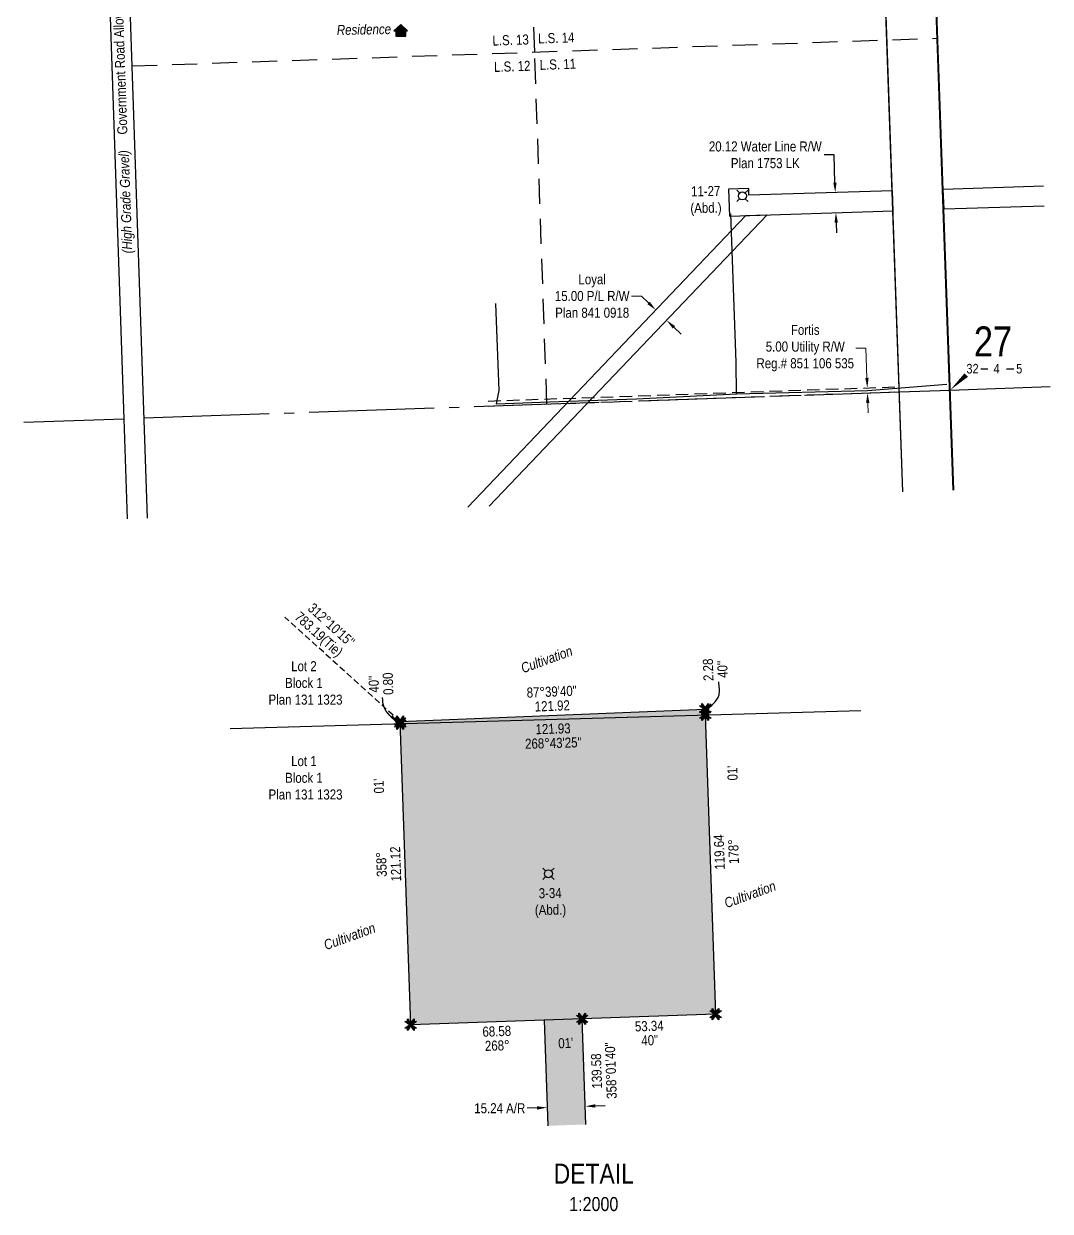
# Model space of a CAD drawing. Extents: x 672217 to 673797, y 5737988 to 5741297.
# Drawn here: x 672529 to 673554, y 5737988 to 5739173 of the extents above; entities that cross this region are included whole.
import ezdxf
from ezdxf.enums import TextEntityAlignment as Align

# ---------------------------------------------------------------- set-up
doc = ezdxf.new("R2010")
doc.units = 0
doc.header["$LTSCALE"] = 5
doc.header["$PDSIZE"] = 0.5
for name, pattern in [('foc-FLOWLINE', [3.75, 2.5, -1.25]), ('foc-LSD', [8, 5, -3]), ('foc-QUARTERLINE', [33, 25, -3, 2, -3]), ('foc-TIELINE', [1.875, 1.25, -0.625])]:
    doc.linetypes.add(name, pattern=pattern)
doc.layers.get('Defpoints').update_dxf_attribs({"color": 9})
for name, color, linetype in [('10', 1, 'Continuous'), ('9', 3, 'Continuous'), ('AS-DRILL-T', 8, 'Continuous'), ('AS-POWER', 104, 'foc-POWER'), ('AS-RESIDENCE', 14, 'Continuous'), ('AS-TELUS', 224, 'foc-TEL'), ('C-RW', 13, 'Continuous'), ('DETAIL-T', 7, 'Continuous'), ('F-EZE', 190, 'foc-FLOWLINE'), ('F-RW', 190, 'Continuous'), ('L-AREAREQUIRED', 7, 'Continuous'), ('L-BD', 7, 'Continuous'), ('L-MON', 1, 'Continuous'), ('L-QSEC', 8, 'foc-QUARTERLINE'), ('L-ROAD-T', 7, 'Continuous'), ('L-SEC', 7, 'Continuous'), ('L-SECLBL', 7, 'Continuous'), ('L-SECTION-LSD', 7, 'foc-LSD'), ('L-TIE', 7, 'foc-TIELINE'), ('L-TITLEDB', 4, 'Continuous'), ('L-TITLEDB-T', 4, 'Continuous'), ('P-PROPOSED', 10, 'Continuous'), ('P-PROPOSED-H', 21, 'Continuous'), ('P-TXT', 4, 'Continuous')]:
    doc.layers.add(name, color=color, linetype=linetype)
for name, color, linetype, lineweight in [('C-RW-T', 13, 'Continuous', 9), ('F-EZE-T', 190, 'Continuous', 9), ('T-TEXT', 48, 'Continuous', 18)]:
    doc.layers.add(name, color=color, linetype=linetype, lineweight=lineweight)
doc.styles.add('100L', font='ARIALN.TTF', dxfattribs={"height": 11})
doc.styles.add('175L', font='ARIALN.TTF', dxfattribs={"height": 20})
doc.styles.add('80CG', font='ARIALN.TTF', dxfattribs={"height": 10})
doc.styles.add('80L', font='ARIALN.TTF', dxfattribs={"height": 10})
doc.styles.add('80LS', font='ARIALNI.TTF', dxfattribs={"height": 10})
doc.styles.add('foc-LtypeFont', font='ARIALN.TTF', dxfattribs={"height": 7.35})
doc.styles.add('SIMPLEX', font='ARIALN.TTF')
doc.styles.get("Standard").update_dxf_attribs({"font": 'ARIALN.TTF'})
doc.linetypes.add('foc-POWER', pattern='A,6,-1,["P",foc-LtypeFont,S=0.2,R=0,X=-0.625,Y=-0.75],-1.24,4', length=12.24)
doc.linetypes.add('foc-TEL', pattern='A,2,-1,["T",foc-LtypeFont,S=0.2,R=0,X=-0.425,Y=-0.75],-1.24,8', length=12.24)
doc.dimstyles.new('Compass 5 000', dxfattribs={"dimscale": 5, "dimtxt": 9, "dimasz": 2, "dimexe": 0.2, "dimexo": 0.0625, "dimgap": 0.5, "dimtad": 0, "dimtih": 1, "dimtoh": 1, "dimzin": 0, "dimdsep": 46, "dimtxsty": '80CG', "dimcen": 0.1, "dimse1": 1, "dimse2": 1, "dimclrd": 256, "dimclrt": 256, "dimaunit": 1, "dimadec": 4, "dimazin": 0, "dimtfac": 0.06, "dimtofl": 0, "dimtmove": 0, "dimatfit": 1, "dimfxl": 0.2, "dimtolj": 1, "dimtzin": 0, "dimlwd": -1, "dimarcsym": 0})

# ---------------------------------------------------------------- blocks, each defined once
blk = doc.blocks.new('*D27')
at = {"layer": 'C-RW-T', "transparency": 16777216}
for p, q in [((673145.9, 5738901.3), (673135.9, 5738901.3)), ((673153.1, 5738894.4), (673145.9, 5738901.3)), ((673178.4, 5738870.2), (673185.6, 5738863.3))]:
    blk.add_line(p, q, dxfattribs=at)
for points in [[(673154.3, 5738895.6), (673152, 5738893.2), (673160.3, 5738887.5)], [(673179.5, 5738871.4), (673177.2, 5738869), (673171.2, 5738877.1)]]:
    blk.add_solid(points, dxfattribs=at)
at = {"layer": 'Defpoints', "color": 0, "transparency": 16777216}
for p in [(673160.3, 5738887.5), (673145.9, 5738872.3), (673156.7, 5738862)]:
    blk.add_point(p, dxfattribs=at)
at = {"layer": 'C-RW-T', "transparency": 16777216, "insert": (673096.8, 5738901.3), "char_height": 10, "attachment_point": 5, "style": '80CG'}
blk.add_mtext('\\A1;Loyal\\P15.00 P/L R/W\\PPlan 841 0918', dxfattribs=at)
blk = doc.blocks.new('*D28')
at = {"layer": 'Defpoints', "color": 0, "transparency": 16777216}
for p in [(673339.6, 5739004.6), (673297, 5739003.3), (673297.6, 5738983.3)]:
    blk.add_point(p, dxfattribs=at)
at = {"layer": 'F-RW', "transparency": 16777216}
for p, q in [((673338.4, 5739042.3), (673328.4, 5739042.3)), ((673339.2, 5739014.6), (673338.4, 5739042.3)), ((673340.5, 5738974.6), (673340.8, 5738964.6))]:
    blk.add_line(p, q, dxfattribs=at)
for points in [[(673340.9, 5739014.7), (673337.6, 5739014.6), (673339.6, 5739004.6)], [(673342.2, 5738974.7), (673338.8, 5738974.6), (673340.2, 5738984.6)]]:
    blk.add_solid(points, dxfattribs=at)
at = {"layer": 'F-RW', "transparency": 16777216, "insert": (673269.7, 5739042.3), "char_height": 10, "attachment_point": 5, "style": '80CG'}
blk.add_mtext('\\A1;20.12 Water Line R/W\\PPlan 1753 LK', dxfattribs=at)
blk = doc.blocks.new('L-SECLBL')
at = {"layer": '9', "color": 7}
for p, q in [((-5.1, -27.8), (-12.3, -27.8)), ((20.7, -27.8), (13.5, -27.8))]:
    blk.add_line(p, q, dxfattribs=at)
at = {"layer": '10', "color": 2, "style": 'SIMPLEX'}
blk.add_attdef('SEC', text='', height=30, dxfattribs=at).set_placement((0, 0), align=Align.MIDDLE)
at = {"layer": '10', "color": 5, "style": '80L'}
blk.add_attdef('TWP', text='', height=9.5, dxfattribs=at).set_placement((-14.4, -27.4), align=Align.MIDDLE_RIGHT)
blk.add_attdef('RGE', text='', height=9.5, dxfattribs=at).set_placement((3.6, -27.4), align=Align.MIDDLE_CENTER)
blk.add_attdef('MER', text='', height=9.5, dxfattribs=at).set_placement((23.2, -27.4), align=Align.MIDDLE_LEFT)
blk = doc.blocks.new('res_occ')
for points in [[(0.1, 0.89), (-1.26, -0.37), (1.46, -0.37)], [(-0.9, -1.43), (1.1, -1.43), (1.1, -0.37), (-0.9, -0.37)]]:
    blk.add_hatch(color=14).paths.add_polyline_path(points)
at = {"color": 14}
for points in [[(0.1, 0.89), (-1.26, -0.37), (1.46, -0.37)], [(-0.9, -1.43), (1.1, -1.43), (1.1, -0.37), (-0.9, -0.37)]]:
    blk.add_lwpolyline(points, close=True, dxfattribs=at)
blk = doc.blocks.new('A$C4D14367F')
for p, q in [((0.57, 1.71), (0, 2.28)), ((0.57, 0.57), (0, 0)), ((1.71, 1.71), (2.28, 2.28)), ((2.28, 0), (1.71, 0.57))]:
    blk.add_line(p, q)
blk.add_circle((1.14, 1.14), 0.8)
blk = doc.blocks.new('*D35')
at = {"layer": 'Defpoints', "color": 0, "transparency": 16777216}
for p in [(673361.4, 5738809.3), (673361.6, 5738804.3), (673371.6, 5738809.6)]:
    blk.add_point(p, dxfattribs=at)
at = {"layer": 'F-EZE-T', "transparency": 16777216}
for p, q in [((673370.2, 5738849.4), (673360.2, 5738849.4)), ((673371.2, 5738819.6), (673370.2, 5738849.4)), ((673372.1, 5738794.7), (673372.4, 5738784.7))]:
    blk.add_line(p, q, dxfattribs=at)
for points in [[(673372.9, 5738819.7), (673369.5, 5738819.6), (673371.6, 5738809.6)], [(673373.7, 5738794.7), (673370.4, 5738794.6), (673371.7, 5738804.6)]]:
    blk.add_solid(points, dxfattribs=at)
at = {"layer": 'F-EZE-T', "transparency": 16777216, "insert": (673309.6, 5738849.4), "char_height": 10, "attachment_point": 5, "style": '80CG'}
blk.add_mtext('\\A1;Fortis\\P5.00 Utility R/W\\PReg.# 851 106 535', dxfattribs=at)
blk = doc.blocks.new('*D37')
at = {"layer": 'Defpoints', "color": 0, "transparency": 16777216}
for p in [(673049.4, 5738159.9), (673087.5, 5738161.2), (673089.9, 5738092.4)]:
    blk.add_point(p, dxfattribs=at)
at = {"layer": 'P-TXT', "transparency": 16777216}
for p, q in [((673099.8, 5738092.7), (673109.8, 5738093.1)), ((673041.8, 5738090.7), (673031.8, 5738090.4))]:
    blk.add_line(p, q, dxfattribs=at)
for points in [[(673041.7, 5738092.4), (673041.8, 5738089.1), (673051.8, 5738091.1)], [(673099.8, 5738094.4), (673099.9, 5738091.1), (673089.9, 5738092.4)]]:
    blk.add_solid(points, dxfattribs=at)
at = {"layer": 'P-TXT', "transparency": 16777216, "insert": (673004.5, 5738090.4), "char_height": 10, "attachment_point": 5, "style": '80CG'}
blk.add_mtext('\\A1;15.24 A/R', dxfattribs=at)
blk = doc.blocks.new('TEMP')
h = blk.add_hatch(color=255)
h.dxf.hatch_style = 1
h.paths.add_polyline_path([(0, 0.25), (-0.67, 1.15), (-0.67, 0.67), (-1.15, 0.67), (-0.25, 0), (-1.15, -0.67), (-0.67, -0.67), (-0.67, -1.15), (0, -0.25), (0.67, -1.15), (0.67, -0.67), (1.15, -0.67), (0.25, 0), (1.15, 0.67), (0.67, 0.67), (0.67, 1.15)])
h.paths.add_polyline_path([(0.57, 0.85), (0.57, 0.57), (0.85, 0.57), (0.08, 0), (0.85, -0.57), (0.57, -0.57), (0.57, -0.85), (0, -0.08), (-0.57, -0.85), (-0.57, -0.57), (-0.85, -0.57), (-0.08, 0), (-0.85, 0.57), (-0.57, 0.57), (-0.57, 0.85), (0, 0.08)], flags=16)
h = blk.add_hatch(color=1)
h.dxf.hatch_style = 1
h.paths.add_polyline_path([(0, 0.08), (-0.57, 0.85), (-0.57, 0.57), (-0.85, 0.57), (-0.08, 0), (-0.85, -0.57), (-0.57, -0.57), (-0.57, -0.85), (0, -0.08), (0.57, -0.85), (0.57, -0.57), (0.85, -0.57), (0.08, 0), (0.85, 0.57), (0.57, 0.57), (0.57, 0.85)])
at = {"color": 1}
for p, q in [((-0.08, 0), (0.08, 0)), ((0, 0.08), (0, -0.08))]:
    blk.add_line(p, q, dxfattribs=at)
at = {"color": 255, "flags": 128}
blk.add_lwpolyline([(-0.25, 0), (-1.15, 0.67), (-0.67, 0.67), (-0.67, 1.15), (0, 0.25), (0.67, 1.15), (0.67, 0.67), (1.15, 0.67), (0.25, 0), (1.15, -0.67), (0.67, -0.67), (0.67, -1.15), (0, -0.25), (-0.67, -1.15), (-0.67, -0.67), (-1.15, -0.67)], close=True, dxfattribs=at)
at = {"color": 1, "flags": 128}
blk.add_lwpolyline([(-0.08, 0), (-0.85, 0.57), (-0.57, 0.57), (-0.57, 0.85), (0, 0.08), (0.57, 0.85), (0.57, 0.57), (0.85, 0.57), (0.08, 0), (0.85, -0.57), (0.57, -0.57), (0.57, -0.85), (0, -0.08), (-0.57, -0.85), (-0.57, -0.57), (-0.85, -0.57)], close=True, dxfattribs=at)

msp = doc.modelspace()

# ---------------------------------------------------------------- hatches: boundary and pattern name
at = {"layer": 'P-PROPOSED-H'}
h = msp.add_hatch(color=256, dxfattribs=at)
h.dxf.hatch_style = 1
h.paths.add_polyline_path([(673209.575, 5738488.894), (673209.772, 5738483.199), (673220.081, 5738184.352), (673086.837, 5738179.756), (672915.524, 5738173.847), (672905.086, 5738476.443)])
h = msp.add_hatch(color=256, dxfattribs=at)
h.dxf.hatch_style = 1
h.paths.add_polyline_path([(673052.409, 5738072.897), (673090.478, 5738074.211), (673086.837, 5738179.756), (673048.768, 5738178.443)])

# ---------------------------------------------------------------- linework, layer by layer
at = {"layer": 'AS-POWER', "flags": 128}
for points in [[(673457.934, 5738707.527), (673398.095, 5740391.523), (673398.191, 5740441.576), (673448.442, 5740443.34), (673498.131, 5740445.027)], [(673240.916, 5738803.772), (673240.658, 5738835.265), (673235.399, 5738983.368)], [(673000.233, 5738893.885), (673003.507, 5738807.193), (673001.051, 5738793.699), (673054.103, 5738795.595), (673141.214, 5738798.818), (673241.038, 5738803.694), (673371.742, 5738806.968), (673451.088, 5738813.411)]]:
    msp.add_lwpolyline(points, dxfattribs=at)
at = {"layer": 'AS-TELUS', "flags": 128}
msp.add_lwpolyline([(673407.104, 5738705.784), (673348.135, 5740389.78)], dxfattribs=at)
at = {"layer": 'C-RW', "flags": 128}
msp.add_lwpolyline([(672972.529, 5738690.689), (673250.285, 5738981.692), (673271.633, 5738982.431), (672993.947, 5738691.432)], dxfattribs=at)
at = {"layer": 'F-EZE', "flags": 128}
for points in [[(672992.906, 5738796.516), (673403.7, 5738810.756)], [(672993.08, 5738791.519), (673403.873, 5738805.759)]]:
    msp.add_lwpolyline(points, dxfattribs=at)
at = {"layer": 'F-RW', "flags": 128}
msp.add_lwpolyline([(673397.478, 5738986.417), (673396.819, 5739006.446), (673253.398, 5739001.901), (673253.233, 5739008.678), (673233.043, 5739008.193), (673233.986, 5738981.067)], close=True, dxfattribs=at)
msp.add_lwpolyline([(673548.102, 5738991.108), (673448.212, 5738987.955), (673447.481, 5739008.099), (673547.409, 5739011.229)], dxfattribs=at)
at = {"layer": 'L-QSEC'}
for p, q in [((672649.133, 5738779.596), (673403.873, 5738805.759)), ((673403.873, 5738805.759), (673454.365, 5738807.463)), ((673454.365, 5738807.463), (673554.305, 5738810.924)), ((672529.053, 5738775.384), (672628.994, 5738778.832))]:
    msp.add_line(p, q, dxfattribs=at)
at = {"layer": 'L-SEC'}
for p, q in [((672601.672, 5739581.853), (672628.994, 5738778.832)), ((672652.697, 5738679.594), (672621.773, 5739582.547)), ((672628.994, 5738778.832), (672632.456, 5738678.892))]:
    msp.add_line(p, q, dxfattribs=at)
at = {"layer": 'L-SECLBL', "flags": 128}
msp.add_lwpolyline([(673454.365, 5738807.463, 0, 5, 0), (673470.374, 5738822.49, 0, 0, 0)], format="xyseb", dxfattribs=at)
at = {"layer": 'L-SECTION-LSD'}
for p, q in [((673039.37, 5739144.925), (673023.719, 5739596.411)), ((672637.235, 5739131.07), (673442.386, 5739158.81)), ((673051.55, 5738793.546), (673039.37, 5739144.925))]:
    msp.add_line(p, q, dxfattribs=at)
at = {"layer": 'L-TIE'}
msp.add_line((672905.086, 5738476.443), (672789.932, 5738580.647), dxfattribs=at)
at = {"layer": 'L-TITLEDB'}
msp.add_line((672735.196, 5738469.559), (673365.272, 5738487.668), dxfattribs=at)
at = {"layer": 'L-TITLEDB', "flags": 128}
msp.add_lwpolyline([(673407.104, 5738705.784), (673397.117, 5738986.557), (673385.397, 5739316.011), (673374.977, 5739608.957), (673361.869, 5739990.274), (673348.078, 5740390.169), (673398.038, 5740391.887), (673411.829, 5739991.991), (673424.936, 5739610.704), (673435.356, 5739317.789), (673447.075, 5738988.334), (673457.064, 5738707.517)], dxfattribs=at)
at = {"layer": 'P-PROPOSED', "flags": 128}
msp.add_lwpolyline([(673209.575, 5738488.894), (673209.772, 5738483.199), (673220.081, 5738184.352), (673086.837, 5738179.756), (672915.524, 5738173.847), (672905.086, 5738476.443)], close=True, dxfattribs=at)
msp.add_lwpolyline([(673090.478, 5738074.211), (673086.837, 5738179.756), (673048.768, 5738178.443), (673052.409, 5738072.897)], dxfattribs=at)

# ---------------------------------------------------------------- block references
at = {"layer": 'AS-DRILL-T'}
for p, xscale, yscale, zscale in [((673241.147, 5738995.681), 4.998979999999998, 4.998979999999998, 4.998979999999998), ((673047.371, 5738318.896), 4.99898, 4.99898, 4.99898)]:
    msp.add_blockref('A$C4D14367F', p, dxfattribs=dict(at, xscale=xscale, yscale=yscale, zscale=zscale))
at = {"layer": 'AS-RESIDENCE', "xscale": 4.999999999999995, "yscale": 4.999999999999995, "zscale": 4.999999999999995}
msp.add_blockref('res_occ', (672905.062, 5739167.893), dxfattribs=at)
at = {"layer": 'L-MON', "color": 3, "xscale": 4.99898, "yscale": 4.99898, "zscale": 4.99898}
for p in [(673209.575, 5738488.894), (673209.772, 5738483.199), (672905.155, 5738474.444), (673220.081, 5738184.352), (672915.524, 5738173.847), (673086.837, 5738179.756)]:
    msp.add_blockref('TEMP', p, dxfattribs=at)
at = {"layer": 'L-MON', "xscale": 4.99898, "yscale": 4.99898, "zscale": 4.99898}
for p in [(672905.086, 5738476.443), (672905.155, 5738474.444)]:
    msp.add_blockref('TEMP', p, dxfattribs=at)
at = {"layer": 'L-SECLBL'}
msp.add_blockref('L-SECLBL', (673497.122, 5738856.226), dxfattribs=at).add_auto_attribs({'SEC': '27', 'TWP': '32', 'RGE': '4', 'MER': '5'})

# ---------------------------------------------------------------- texts
at = {"layer": 'AS-DRILL-T', "attachment_point": 5, "rotation": 1.069905, "style": '80CG'}
for s, insert, char_height, width in [('\\A1;11-27\\P(Abd.)', (673210.344, 5738996.238), 10, 30.59795), ('\\A1;3-34\\P(Abd.)', (673055.026, 5738295.438), 9.998, 76.49488)]:
    msp.add_mtext(s, dxfattribs=dict(at, insert=insert, char_height=char_height, width=width))
at = {"layer": 'AS-RESIDENCE', "insert": (672868.813, 5739167.384), "char_height": 10, "width": 53.94038, "attachment_point": 5, "rotation": 1.069905, "style": '80CG'}
msp.add_mtext('\\A1;{\\fArial Narrow|b0|i1|c0|p34;Residence}', dxfattribs=at)
at = {"layer": 'DETAIL-T', "color": 3, "insert": (673098.384, 5738011.372), "char_height": 19.99592, "width": 116.95103, "attachment_point": 5, "style": '80CG'}
msp.add_mtext('DETAIL\\P{\\H0.7x;1:2000}', dxfattribs=at)
at = {"layer": 'L-BD', "style": '80L'}
for s, height, rotation, p in [("312°10'15''", 9.99796, 317.8575, (672836.361, 5738573.046)), ('783.19(Tie)', 9.99796, 317.8575, (672823.051, 5738562.811)), ('121.93', 9.998, 1.6463, (673057.736, 5738469.327)), ("268°43'25''", 9.99796, 1.6463, (673058.146, 5738455.086))]:
    msp.add_text(s, height=height, rotation=rotation, dxfattribs=at).set_placement(p, align=Align.MIDDLE)
at = {"layer": 'L-BD'}
for s, rotation, p in [('2.28', 91.97567, (673212.646, 5738528.198)), ("40''", 91.97567, (673226.885, 5738528.689)), ('40"', 91.97567, (672878.666, 5738513.781)), ('0.80', 91.97567, (672892.904, 5738514.272)), ('87°39\'40"', 2.341763, (673056.36, 5738506.394)), ('121.92', 2.341763, (673056.943, 5738492.159)), ("01'", 91.97567, (673236.844, 5738425.151)), ("01'", 91.97567, (672883.661, 5738412.186)), ('119.64', 91.97567, (673223.749, 5738346.202)), ('178°', 91.97567, (673237.988, 5738346.693)), ('358°', 91.97567, (672886.301, 5738333.843)), ('121.12', 91.97567, (672900.539, 5738334.334)), ('53.34', 1.97567, (673153.787, 5738172.562)), ('68.58', 1.97567, (673001.508, 5738167.309)), ('40"', 1.97567, (673154.278, 5738158.323)), ('268°', 1.97567, (673001.999, 5738153.07)), ("01'", 1.97567, (673070.381, 5738155.55)), ('358°01\'40"', 91.97567, (673115.402, 5738128.093)), ('139.58', 91.97567, (673101.163, 5738127.602))]:
    msp.add_text(s, height=9.998, rotation=rotation, dxfattribs=at).set_placement(p, align=Align.MIDDLE_CENTER)
at = {"layer": 'L-ROAD-T', "style": '80L'}
msp.add_text('Government Road Allowance', height=10, rotation=91.955332, dxfattribs=at).set_placement((672625.102, 5739137.046), align=Align.MIDDLE_CENTER)
at = {"layer": 'L-SECTION-LSD', "style": '100L'}
for s, p in [('L.S. 13', (672997.356, 5739151.334)), ('L.S. 14', (673042.929, 5739153.404)), ('L.S. 12', (672998.966, 5739125.027)), ('L.S. 11', (673044.539, 5739127.097))]:
    msp.add_text(s, height=10, rotation=1.973222, dxfattribs=at).set_placement(p)
at = {"layer": 'L-TITLEDB-T', "char_height": 9.99796, "width": 76.61916, "attachment_point": 2, "style": '175L'}
for s, insert in [('Lot 2\\PBlock 1\\P Plan 131 1323', (672808.889, 5738536.746)), ('Lot 1\\PBlock 1\\P Plan 131 1323', (672808.889, 5738442.027))]:
    msp.add_mtext(s, dxfattribs=dict(at, insert=insert))
at = {"layer": 'T-TEXT', "style": '80LS'}
for s, height, rotation, p in [('(High Grade Gravel)', 10, 91.955332, (672630.719, 5738995.385)), ('Cultivation', 9.99796, 20, (673051.303, 5738538.553)), ('Cultivation', 9.99796, 20, (673254.39, 5738303.987)), ('Cultivation', 9.99796, 20, (672854.446, 5738262.087))]:
    msp.add_text(s, height=height, rotation=rotation, dxfattribs=at).set_placement(p, align=Align.MIDDLE_CENTER)

# ---------------------------------------------------------------- dimensions: what is measured, and where the dimension line sits
at = {"layer": 'C-RW-T'}
dim = msp.add_linear_dim(base=(673160.349, 5738887.466), p1=(673156.733, 5738862.022), p2=(673145.917, 5738872.346), angle=136.33425, text='Loyal\\P15.00 P/L R/W\\PPlan 841 0918', dimstyle='Compass 5 000', dxfattribs=at)
dim.commit()
dim.dimension.update_dxf_attribs({"geometry": '*D27', "text_midpoint": (673096.795, 5738901.275), "dimtype": 161})
at = {"layer": 'F-EZE-T'}
dim = msp.add_linear_dim(base=(673371.559, 5738809.642), p1=(673361.61, 5738804.294), p2=(673361.437, 5738809.291), angle=91.985358, text='Fortis\\P5.00 Utility R/W\\PReg.# 851 106 535', dimstyle='Compass 5 000', dxfattribs=at)
dim.commit()
dim.dimension.update_dxf_attribs({"geometry": '*D35', "text_midpoint": (673309.63, 5738849.358), "dimtype": 161})
at = {"layer": 'F-RW'}
dim = msp.add_linear_dim(base=(673339.56, 5739004.631), p1=(673297.628, 5738983.254), p2=(673296.993, 5739003.283), angle=91.815091, text='20.12 Water Line R/W\\PPlan 1753 LK', dimstyle='Compass 5 000', dxfattribs=at)
dim.commit()
dim.dimension.update_dxf_attribs({"geometry": '*D28', "text_midpoint": (673269.727, 5739042.303), "dimtype": 161})
at = {"layer": 'P-TXT'}
dim = msp.add_linear_dim(base=(673089.851, 5738092.394), p1=(673049.399, 5738159.923), p2=(673087.476, 5738161.236), angle=1.97567, text='15.24 A/R', dimstyle='Compass 5 000', dxfattribs=at)
dim.commit()
dim.dimension.update_dxf_attribs({"geometry": '*D37', "text_midpoint": (673004.504, 5738090.391), "dimtype": 161})

# ---------------------------------------------------------------- leaders
at = {"layer": 'L-AREAREQUIRED', "path_type": 1}
for points in [[(673209.827, 5738485.938), (673223.49, 5738503.082), (673223.331, 5738516.099)], [(672902.426, 5738474.275), (672888.658, 5738491.783), (672887.344, 5738500.448)]]:
    msp.add_leader(points, dimstyle='Compass 5 000', override={"dimgap": 0.5, "dimtad": 0}, dxfattribs=at)

doc.saveas('drawing.dxf')
